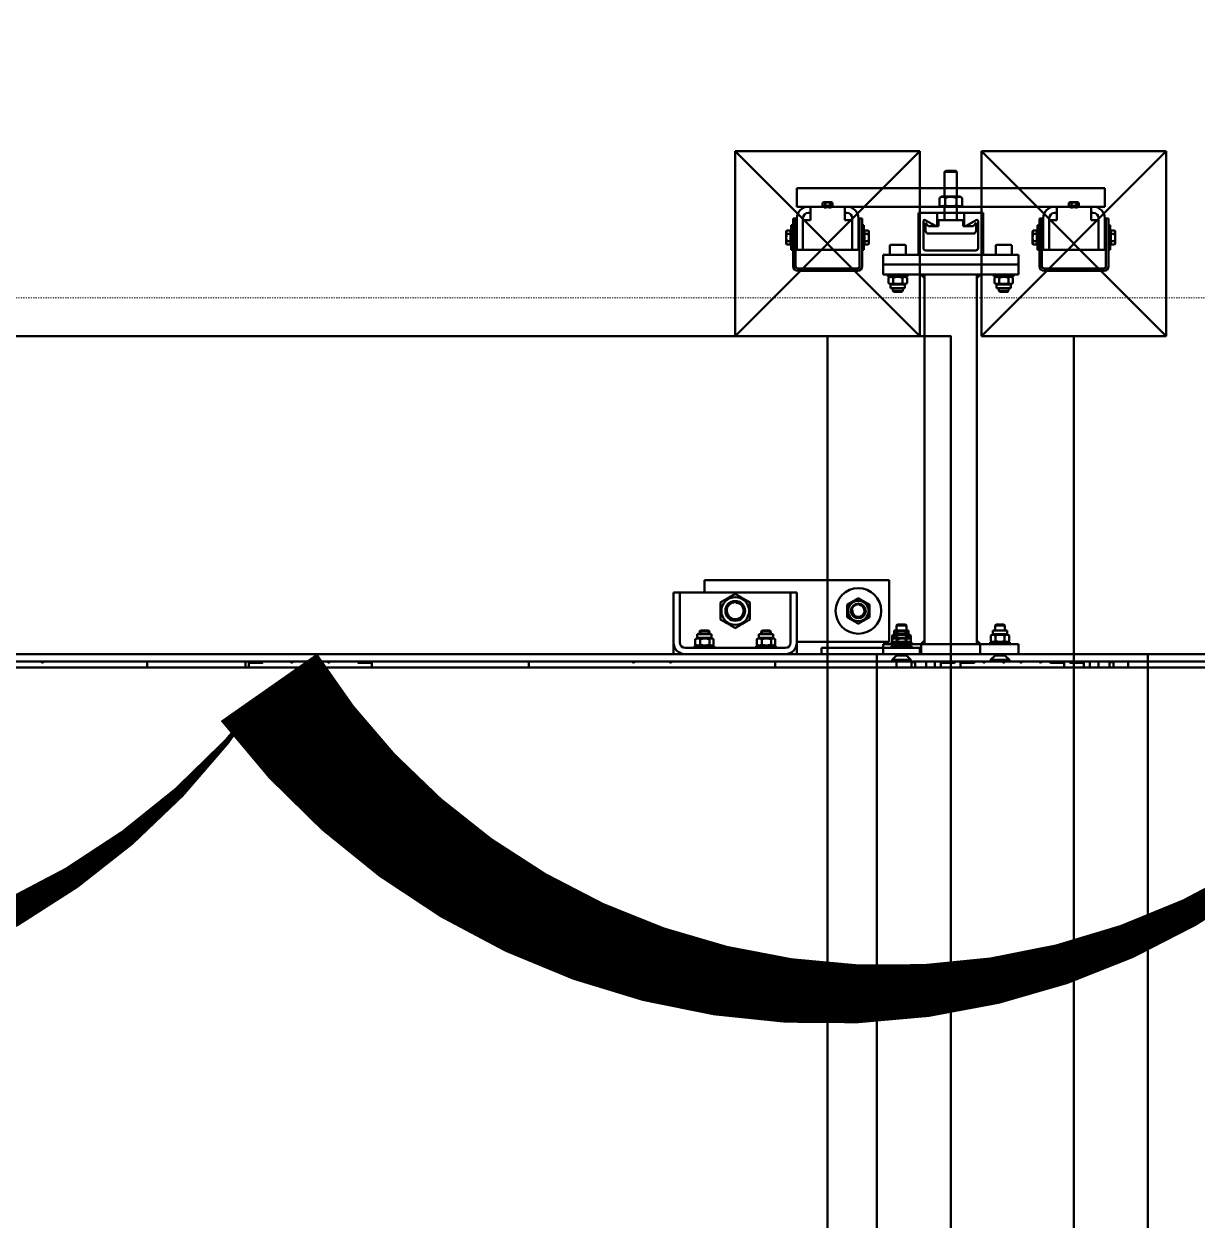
# Model space of a CAD drawing. Header units: metres. Extents: x -11418 to 773, y -8631 to 3561.
# Drawn here: x -4777.2 to -4681.9, y -1332.5 to -1235.5 of the extents above; entities that cross this region are included whole.
import ezdxf

# ---------------------------------------------------------------- set-up
doc = ezdxf.new("R2010")
doc.units = ezdxf.units.M
doc.header["$LTSCALE"] = 0.01
doc.header["$MEASUREMENT"] = 0
doc.linetypes.add('AM_ISO09W050', pattern=[22.5, 12, -1.5, 3, -1.5, 3, -1.5])
doc.layers.get('0').update_dxf_attribs({"color": 30, "lineweight": 0})
for name, color, linetype, lineweight in [('HOLD', 7, 'Continuous', 0), ('SSN_PBC-AM_0', 5, 'Continuous', 50), ('SSN_PBC-AM_11', 9, 'AM_ISO09W050', 18), ('SSN_Signalgeber-AM_0', 3, 'Continuous', 50)]:
    doc.layers.add(name, color=color, linetype=linetype, lineweight=lineweight)

# ---------------------------------------------------------------- blocks, each defined once
blk = doc.blocks.new('PBC_3190_20-017-10022_D')
at = {"layer": 'SSN_PBC-AM_0'}
for p, q in [((2835, 561), (2835, 571)), ((2835, 571), (2985, 571)), ((2985, 571), (2985, 521)), ((2810, 538.5), (2810, 561)), ((2815, 561), (2810, 561)), ((2815, 561), (2815, 538.5)), ((2815, 561), (2905, 561)), ((2910, 561), (2905, 561)), ((2905, 538.5), (2905, 561)), ((2910, 561), (2910, 538.5)), ((2810, 538.5), (2810, 520.3)), ((2815, 538.5), (2815, 520.3)), ((2905, 538.5), (2905, 520.3)), ((2910, 520.3), (2910, 538.5)), ((19.19, 527.1), (30.82, 527.1)), ((19.19, 524.04), (19.19, 527.1)), ((21.77, 530), (21, 529.23)), ((29, 529.23), (21, 529.23)), ((21, 527.1), (21, 529.23)), ((21.74, 529.98), (21.74, 527.1)), ((21.77, 530), (28.23, 530)), ((28.23, 530), (29, 529.23)), ((28.26, 527.1), (28.26, 529.98)), ((29, 527.1), (29, 529.23)), ((30.82, 524.04), (30.82, 527.1)), ((2829.18, 527.1), (2840.82, 527.1)), ((2829.18, 524.04), (2829.18, 527.1)), ((2831.77, 530), (2831, 529.23)), ((2839, 529.23), (2831, 529.23)), ((2831, 527.1), (2831, 529.23)), ((2831.74, 529.98), (2831.74, 527.1)), ((2831.77, 530), (2838.23, 530)), ((2838.23, 530), (2839, 529.23)), ((2838.26, 527.1), (2838.26, 529.98)), ((2839, 527.1), (2839, 529.23)), ((2840.82, 524.04), (2840.82, 527.1)), ((2879.18, 527.1), (2890.82, 527.1)), ((2879.18, 524.04), (2879.18, 527.1)), ((2881.77, 530), (2881, 529.23)), ((2889, 529.23), (2881, 529.23)), ((2881, 527.1), (2881, 529.23)), ((2881.74, 529.98), (2881.74, 527.1)), ((2881.77, 530), (2888.23, 530)), ((2888.23, 530), (2889, 529.23)), ((2888.26, 527.1), (2888.26, 529.98)), ((2889, 527.1), (2889, 529.23)), ((2890.82, 524.04), (2890.82, 527.1)), ((-40, 516), (-40, 511)), ((-40, 516), (-28, 516)), ((28, 516), (-28, 516)), ((33, 517.6), (17, 517.6)), ((17, 517.6), (17, 516)), ((17.51, 518.58), (17.51, 523.06)), ((19.19, 524.04), (17.71, 523.19)), ((19.19, 517.6), (17.71, 518.45)), ((19.19, 524.04), (30.82, 524.04)), ((21.6, 518.58), (21.6, 523.06)), ((28, 516), (40, 516)), ((29.09, 518.58), (29.09, 523.06)), ((30.82, 524.04), (32.29, 523.19)), ((30.82, 517.6), (32.29, 518.45)), ((32.49, 518.58), (32.49, 523.06)), ((33, 517.6), (33, 516)), ((40, 511), (40, 516)), ((2810, 511), (2810, 520.3)), ((2900.7, 516), (2819.3, 516)), ((2843, 517.6), (2827, 517.6)), ((2827, 517.6), (2827, 516)), ((2827.5, 518.58), (2827.5, 523.06)), ((2829.18, 524.04), (2827.7, 523.18)), ((2829.18, 517.6), (2827.7, 518.46)), ((2829.18, 524.04), (2840.82, 524.04)), ((2831.58, 518.58), (2831.58, 523.06)), ((2839.08, 518.58), (2839.08, 523.06)), ((2840.82, 524.04), (2842.3, 523.18)), ((2840.82, 517.6), (2842.3, 518.46)), ((2842.5, 518.58), (2842.5, 523.06)), ((2843, 517.6), (2843, 516)), ((2893, 517.6), (2877, 517.6)), ((2877, 517.6), (2877, 516)), ((2877.5, 518.58), (2877.5, 523.06)), ((2879.18, 524.04), (2877.7, 523.18)), ((2879.18, 517.6), (2877.7, 518.46)), ((2879.18, 524.04), (2890.82, 524.04)), ((2881.58, 518.58), (2881.58, 523.06)), ((2889.08, 518.58), (2889.08, 523.06)), ((2890.82, 524.04), (2892.3, 523.18)), ((2890.82, 517.6), (2892.3, 518.46)), ((2892.5, 518.58), (2892.5, 523.06)), ((2893, 517.6), (2893, 516)), ((2985, 521), (2910, 521)), ((2910, 520.3), (2910, 511)), ((-28, 511), (-40, 511)), ((5, 511), (-28, 511)), ((5, 511), (38, 511)), ((5, 511), (5, -511)), ((38, 505), (5, 505)), ((21, 505), (21, 500)), ((36.13, 505), (36.13, 500)), ((38, 511), (1397, 511)), ((38, 505), (1397, 505)), ((65, 511), (65, 505)), ((73, 500), (73, 505)), ((78, 504.5), (78, 505)), ((84.5, 505), (84.5, 504.5)), ((161.5, 504.5), (161.5, 505)), ((165, 511), (165, 505)), ((168, 505), (168, 504.5)), ((173, 505), (173, 504.5)), ((178, 500), (178, 505)), ((185, 500), (185, 505)), ((3162, 511), (1803, 511)), ((1803, 505), (3162, 505)), ((2382.5, 505), (2382.5, 500)), ((2462.5, 500), (2462.5, 505)), ((2465, 504.5), (2465, 505)), ((2470, 504.5), (2470, 505)), ((2476.5, 505), (2476.5, 504.5)), ((2553.5, 504.5), (2553.5, 505)), ((2560, 505), (2560, 504.5)), ((2565, 505), (2565, 504.5)), ((2692.5, 500), (2692.5, 505)), ((2892.5, 505), (2892.5, 500)), ((3015, 505), (3015, 500)), ((3022, 505), (3022, 500)), ((3027, 504.5), (3027, 505)), ((3032, 504.5), (3032, 505)), ((3035, 505), (3035, 511)), ((3038.5, 505), (3038.5, 504.5)), ((3115.5, 504.5), (3115.5, 505)), ((3122, 505), (3122, 504.5)), ((3127, 505), (3127, 500)), ((3135, 505), (3135, 511)), ((3162, 511), (3195, 511)), ((3195, 505), (3162, 505)), ((3163.87, 500), (3163.87, 505)), ((3179, 500), (3179, 505)), ((3195, -511), (3195, 511)), ((5, 500), (41.51, 500)), ((36.13, 504.5), (33, 504.5)), ((33, 500), (33, 504.5)), ((78, 500), (41.51, 500)), ((73, 504), (82.3, 504)), ((78, 504), (78, 504.5)), ((3122, 500), (78, 500)), ((84, 504), (82.3, 504)), ((163.7, 504), (162, 504)), ((163.7, 504), (173, 504)), ((168, 504.5), (168, 504)), ((173, 504.5), (173, 504)), ((173, 504), (173, 500)), ((2465, 504), (2465, 504.5)), ((2465, 504), (2474.3, 504)), ((2465, 500), (2465, 504)), ((2470, 504), (2470, 504.5)), ((2476, 504), (2474.3, 504)), ((2555.7, 504), (2554, 504)), ((2555.7, 504), (2565, 504)), ((2560, 504.5), (2560, 504)), ((2565, 504.5), (2565, 504)), ((2565, 504), (2565, 500)), ((3027, 504), (3027, 504.5)), ((3027, 500), (3027, 504)), ((3027, 504), (3036.3, 504)), ((3032, 504), (3032, 504.5)), ((3038, 504), (3036.3, 504)), ((3117.7, 504), (3116, 504)), ((3117.7, 504), (3127, 504)), ((3122, 504.5), (3122, 504)), ((3160.13, 500), (3122, 500)), ((3160.13, 500), (3195, 500)), ((3167, 504.5), (3163.87, 504.5)), ((3167, 500), (3167, 504.5))]:
    blk.add_line(p, q, dxfattribs=at)
for centre, radius in [((2960, 546), 18.5), ((2860, 546), 11.25), ((2860, 546), 8), ((2860, 546), 8), ((2960, 546), 8.3), ((2860, 546), 7), ((2960, 546), 6), ((2960, 546), 6), ((2960, 546), 5.5)]:
    blk.add_circle(centre, radius, dxfattribs=at)
for centre, radius, start, end in [((2860, 546), 6.79, 170, 80), ((2960, 546), 4.95, 170, 80), ((2819.3, 520.3), 9.3, 180, 270), ((2819.3, 520.3), 4.3, 180, 270), ((2900.7, 520.3), 9.3, 270, 0), ((2900.7, 520.3), 4.3, 270, 0), ((108, 505), 1, 180, 0), ((138, 505), 1, 180, 0), ((2297.5, 505), 1, 180, 0), ((2500, 505), 1, 180, 0), ((2530, 505), 1, 180, 0), ((2777.5, 505), 1, 180, 0), ((2807.5, 505), 1, 180, 0), ((3062, 505), 1, 180, 0), ((3092, 505), 1, 180, 0), ((84, 504.5), 0.5, 270, 0), ((162, 504.5), 0.5, 180, 270), ((2476, 504.5), 0.5, 270, 0), ((2554, 504.5), 0.5, 180, 270), ((3038, 504.5), 0.5, 270, 0), ((3116, 504.5), 0.5, 180, 270)]:
    blk.add_arc(centre, radius, start, end, dxfattribs=at)
for points, weights in [([(2848, 552.93), (2854, 556.39), (2860, 559.86)], [1, 1.15470053838, 1]), ([(2860, 559.86), (2866, 556.39), (2872, 552.93)], [1, 1.15470053838, 1]), ([(2951, 551.2), (2955.5, 553.79), (2960, 556.39)], [1, 1.15470053838, 1]), ([(2960, 556.39), (2964.5, 553.79), (2969, 551.2)], [1, 1.15470053838, 1]), ([(2848, 539.07), (2848, 546), (2848, 552.93)], [1, 1.15470053838, 1]), ([(2872, 552.93), (2872, 546), (2872, 539.07)], [1, 1.15470053838, 1]), ([(2951, 540.8), (2951, 546), (2951, 551.2)], [1, 1.15470053838, 1]), ([(2969, 551.2), (2969, 546), (2969, 540.8)], [1, 1.15470053838, 1]), ([(2860, 532.14), (2854, 535.61), (2848, 539.07)], [1, 1.15470053838, 1]), ([(2872, 539.07), (2866, 535.61), (2860, 532.14)], [1, 1.15470053838, 1]), ([(2960, 535.61), (2955.5, 538.21), (2951, 540.8)], [1, 1.15470053838, 1]), ([(2969, 540.8), (2964.5, 538.21), (2960, 535.61)], [1, 1.15470053838, 1]), ([(21.6, 523.06), (19.55, 524.15), (17.51, 523.06)], [1, 1.15470053838, 1]), ([(17.51, 523.06), (17.61, 523.13), (17.71, 523.19)], [1, 1.00820608325, 1.01554158385]), ([(17.51, 518.58), (19.55, 517.49), (21.6, 518.58)], [1, 1.15470053838, 1]), ([(17.71, 518.45), (17.61, 518.51), (17.51, 518.58)], [1.01554158385, 1.00820608325, 1]), ([(29.09, 523.06), (25.35, 524.15), (21.6, 523.06)], [1, 1.15470053838, 1]), ([(21.6, 518.58), (25.35, 517.49), (29.09, 518.58)], [1, 1.15470053838, 1]), ([(32.49, 523.06), (30.79, 524.15), (29.09, 523.06)], [1, 1.15470053838, 1]), ([(29.09, 518.58), (30.79, 517.49), (32.49, 518.58)], [1, 1.15470053838, 1]), ([(2831.58, 523.06), (2829.54, 524.15), (2827.5, 523.06)], [1, 1.15470053838, 1]), ([(2827.5, 523.06), (2827.6, 523.13), (2827.7, 523.18)], [1, 1.0078403239, 1.01488594238]), ([(2827.5, 518.58), (2829.54, 517.49), (2831.58, 518.58)], [1, 1.15470053838, 1]), ([(2827.7, 518.46), (2827.6, 518.51), (2827.5, 518.58)], [1.01488594238, 1.0078403239, 1]), ([(2839.08, 523.06), (2835.33, 524.15), (2831.58, 523.06)], [1, 1.15470053838, 1]), ([(2831.58, 518.58), (2835.33, 517.49), (2839.08, 518.58)], [1, 1.15470053838, 1]), ([(2842.5, 523.06), (2840.79, 524.15), (2839.08, 523.06)], [1, 1.15470053838, 1]), ([(2839.08, 518.58), (2840.79, 517.49), (2842.5, 518.58)], [1, 1.15470053838, 1]), ([(2881.58, 523.06), (2879.54, 524.15), (2877.5, 523.06)], [1, 1.15470053838, 1]), ([(2877.5, 523.06), (2877.6, 523.13), (2877.7, 523.18)], [1, 1.0078403239, 1.01488594238]), ([(2877.5, 518.58), (2879.54, 517.49), (2881.58, 518.58)], [1, 1.15470053838, 1]), ([(2877.7, 518.46), (2877.6, 518.51), (2877.5, 518.58)], [1.01488594238, 1.0078403239, 1]), ([(2889.08, 523.06), (2885.33, 524.15), (2881.58, 523.06)], [1, 1.15470053838, 1]), ([(2881.58, 518.58), (2885.33, 517.49), (2889.08, 518.58)], [1, 1.15470053838, 1]), ([(2892.5, 523.06), (2890.79, 524.15), (2889.08, 523.06)], [1, 1.15470053838, 1]), ([(2889.08, 518.58), (2890.79, 517.49), (2892.5, 518.58)], [1, 1.15470053838, 1])]:
    blk.add_rational_spline(points, weights, degree=2, dxfattribs=at)
at = {"layer": 'SSN_PBC-AM_11'}
blk.add_line((0, 800), (3200, 800), dxfattribs=at)
blk = doc.blocks.new('LS_Symbol')
at = {"layer": 'SSN_Signalgeber-AM_0'}
for p, q in [((0, 769), (0, -769)), ((-75, -919), (-75, -769)), ((-75, -769), (75, -769)), ((75, -769), (-75, -919)), ((75, -919), (-75, -769)), ((-75, -769), (75, -769)), ((75, -769), (75, -919)), ((-75, -919), (75, -919))]:
    blk.add_line(p, q, dxfattribs=at)
blk = doc.blocks.new('Signalgeber_31-011-00008_300_D')
at = {"layer": 'SSN_Signalgeber-AM_0'}
for p, q in [((-353.5, 128), (-314.8, 128)), ((-353.5, 126), (-353.5, 128)), ((-328, 129.5), (-348, 129.5)), ((-348, 129.5), (-348, 128)), ((-348, 128), (-328, 128)), ((-343.77, 133.05), (-343, 133.5)), ((-343.77, 133.05), (-343.77, 130)), ((-343.77, 130), (-342.35, 130)), ((-333, 133.5), (-343, 133.5)), ((-342.35, 130), (-333.65, 130)), ((-342.35, 130), (-342.35, 129.5)), ((-340.73, 129.5), (-342.35, 129.5)), ((-340.89, 133.05), (-340.89, 130)), ((-335.27, 129.5), (-340.73, 129.5)), ((-333.65, 129.5), (-335.27, 129.5)), ((-335.11, 133.05), (-335.11, 130)), ((-333.65, 130), (-332.22, 130)), ((-333.65, 130), (-333.65, 129.5)), ((-332.22, 133.05), (-333, 133.5)), ((-332.22, 133.05), (-332.22, 130)), ((-328, 128), (-328, 129.5)), ((-378, -125), (-378, 125)), ((-378, 125), (-363, 125)), ((-363, 125), (-363, -125)), ((-328, 125), (-353.7, 125)), ((-353.7, 120), (-328, 120)), ((-314.8, 126), (-353.5, 126)), ((-352, 114), (-352, 120)), ((-328, 75), (-328, 125)), ((-313, 75.8), (-313, 124.2)), ((-311, 124.2), (-311, 75.8)), ((-363, 115.7), (-363, 84.3)), ((-363, 114), (-352, 114)), ((-358, 114), (-358, 115.7)), ((-366.07, 104.04), (-366.7, 102.95)), ((-366.7, 102.95), (-366.7, 97.05)), ((-364.13, 104.04), (-366.07, 104.04)), ((-364.13, 102.02), (-366.07, 102.02)), ((-364.13, 97.98), (-366.07, 97.98)), ((-364.13, 104.04), (-363.5, 102.95)), ((-363.5, 96.5), (-363.5, 103.5)), ((-363, 103.5), (-363.5, 103.5)), ((-363, 103.33), (-363.5, 103.33)), ((-363.5, 102.95), (-363.5, 97.05)), ((-363, 102.83), (-363.5, 102.83)), ((-363, 102.04), (-363.5, 102.04)), ((-363, 101), (-363.5, 101)), ((-363, 100), (-363.5, 100)), ((-363, 99), (-363.5, 99)), ((-363, 97.96), (-363.5, 97.96)), ((-363, 97.17), (-363.5, 97.17)), ((-363, 96.5), (-363, 103.5)), ((-363, 101.57), (-362.57, 102)), ((-363, 101.57), (-363, 98.43)), ((-362.57, 98), (-363, 98.43)), ((-362.57, 102), (-362.57, 98)), ((-361.7, 102), (-362.57, 102)), ((-361.7, 98), (-362.57, 98)), ((-366.07, 95.96), (-366.7, 97.05)), ((-364.13, 95.96), (-366.07, 95.96)), ((-364.13, 95.96), (-363.5, 97.05)), ((-363, 96.67), (-363.5, 96.67)), ((-363, 96.5), (-363.5, 96.5)), ((-363, 86), (-352, 86)), ((-358, 84.3), (-358, 86)), ((-328, 80), (-353.7, 80)), ((-352, 86), (-352, 80)), ((-353.7, 75), (-328, 75)), ((-353.5, 74), (-314.8, 74)), ((-353.5, 72), (-353.5, 74)), ((-314.8, 72), (-353.5, 72)), ((-348, 70.5), (-348, 72)), ((-348, 72), (-328, 72)), ((-328, 70.5), (-348, 70.5)), ((-343.77, 66.95), (-343.77, 70)), ((-343.77, 70), (-342.35, 70)), ((-340.73, 70.5), (-342.35, 70.5)), ((-342.35, 70), (-342.35, 70.5)), ((-342.35, 70), (-333.65, 70)), ((-340.89, 66.95), (-340.89, 70)), ((-335.27, 70.5), (-340.73, 70.5)), ((-333.65, 70.5), (-335.27, 70.5)), ((-335.11, 66.95), (-335.11, 70)), ((-333.65, 70), (-333.65, 70.5)), ((-333.65, 70), (-332.22, 70)), ((-332.22, 66.95), (-332.22, 70)), ((-328, 72), (-328, 70.5)), ((-343.77, 66.95), (-343, 66.5)), ((-333, 66.5), (-343, 66.5)), ((-332.22, 66.95), (-333, 66.5)), ((-332, 37.3), (-332, 48.7)), ((-331.2, 49.5), (-324, 49.5)), ((-324, -55), (-324, 55)), ((-316, 55), (-324, 55)), ((-324, 36.5), (-324, 49.5)), ((-316, 55), (-316, -55)), ((-316, 55), (-308, 55)), ((-316, 55), (-316, -55)), ((-308, -55), (-308, 55)), ((-308, 51), (-308, 35)), ((-306.4, 51), (-308, 51)), ((-306.4, 48.81), (-306.4, 51)), ((-305.42, 50.51), (-306.4, 48.81)), ((-306.4, 48.81), (-306.4, 37.18)), ((-305.42, 50.51), (-300.94, 50.51)), ((-300.94, 50.51), (-299.96, 48.81)), ((-296.9, 48.81), (-299.96, 48.81)), ((-299.96, 48.81), (-299.96, 37.18)), ((-296.9, 48.81), (-296.9, 37.18)), ((-8, -55), (-8, 55)), ((-8, 55), (0, 55)), ((0, -55), (0, 55)), ((-305.42, 46.75), (-300.94, 46.75)), ((-305.42, 39.25), (-300.94, 39.25)), ((-296.9, 47), (-294.77, 47)), ((-296.9, 39), (-294.77, 39)), ((-294.77, 47), (-294.77, 39)), ((-294, 46.23), (-294.77, 47)), ((-294.77, 39), (-294, 39.77)), ((-294, 46.23), (-294, 39.77)), ((-24, 43.23), (-23.23, 44)), ((-24, 43.23), (-24, 36.77)), ((-23.23, 44), (-23.23, 36)), ((-19.1, 44), (-23.23, 44)), ((-19.1, 45.81), (-16.04, 45.81)), ((-19.1, 45.81), (-19.1, 34.18)), ((-15.06, 47.51), (-16.04, 45.81)), ((-16.04, 45.81), (-16.04, 34.18)), ((-10.58, 47.51), (-15.06, 47.51)), ((-10.58, 43.75), (-15.06, 43.75)), ((-10.58, 47.51), (-9.6, 45.81)), ((-9.6, 45.81), (-9.6, 48)), ((-9.6, 48), (-8, 48)), ((-9.6, 45.81), (-9.6, 34.18)), ((-8, 48), (-8, 32)), ((1.04, 44), (0, 44)), ((4.66, 47.62), (1.04, 44)), ((1.04, 44), (1.04, 36)), ((4.66, 47.62), (4.66, 32.38)), ((4.66, 47.62), (6, 47.62)), ((6, 47.62), (6, 32.38)), ((-331.2, 36.5), (-324, 36.5)), ((-308, 35), (-306.4, 35)), ((-306.4, 35), (-306.4, 37.18)), ((-305.42, 35.49), (-306.4, 37.18)), ((-305.42, 35.49), (-300.94, 35.49)), ((-300.94, 35.49), (-299.96, 37.18)), ((-296.9, 37.18), (-299.96, 37.18)), ((-23.23, 36), (-24, 36.77)), ((-19.1, 36), (-23.23, 36)), ((-19.1, 34.18), (-16.04, 34.18)), ((-15.06, 32.49), (-16.04, 34.18)), ((-10.58, 36.25), (-15.06, 36.25)), ((-10.58, 32.49), (-15.06, 32.49)), ((-10.58, 32.49), (-9.6, 34.18)), ((-9.6, 32), (-9.6, 34.18)), ((-8, 32), (-9.6, 32)), ((1.04, 36), (0, 36)), ((4.66, 32.38), (1.04, 36)), ((6, 32.38), (4.66, 32.38)), ((-358, 25), (-363, 25)), ((-363, 25), (-363, -25)), ((-324, 26.25), (-358, 26.25)), ((-358, 26.25), (-358, 11)), ((-358, -25), (-358, 25)), ((-347.37, 12.5), (-352.13, 20.75)), ((-351.26, 22.25), (-329.5, 22.25)), ((-343.33, 20.5), (-349.95, 20.5)), ((-349.95, 20.5), (-347.23, 18.17)), ((-341.23, 19.5), (-343.33, 20.5)), ((-341.23, 19.5), (-341.23, 0)), ((-327.5, 20.25), (-327.5, -20.25)), ((-308, 21.2), (-8, 21.2)), ((0, 24), (-8, 24)), ((-358, 11), (-348.23, 11)), ((-347.23, 10), (-352.23, 10)), ((-352.23, 10), (-352.23, 0)), ((-347.23, 18.17), (-347.23, 10)), ((-391.31, 5), (-392.23, 4.08)), ((-392.23, 4.08), (-392.23, -4.08)), ((-391.31, 5), (-391.31, -5)), ((-391.31, 5), (-371.4, 5)), ((-370.28, 9.24), (-371.4, 7.3)), ((-371.4, -7.3), (-371.4, 7.3)), ((-364.12, 9.24), (-370.28, 9.24)), ((-364.12, 4.62), (-370.28, 4.62)), ((-364.12, 9.24), (-363, 7.3)), ((-363, -7.3), (-363, 7.3)), ((-363, 5), (-352.23, 5)), ((-352.23, -10), (-352.23, 0)), ((-341.23, -19.5), (-341.23, 0)), ((-391.31, -5), (-392.23, -4.08)), ((-371.4, -5), (-391.31, -5)), ((-370.28, -9.24), (-371.4, -7.3)), ((-364.12, -4.62), (-370.28, -4.62)), ((-364.12, -9.24), (-370.28, -9.24)), ((-364.12, -9.24), (-363, -7.3)), ((-352.23, -5), (-363, -5)), ((-348.23, -11), (-358, -11)), ((-358, -11), (-358, -26.25)), ((-352.23, -10), (-347.23, -10)), ((-352.13, -20.75), (-347.37, -12.5)), ((-349.95, -20.5), (-347.23, -18.17)), ((-347.23, -18.17), (-347.23, -10)), ((-363, -25), (-358, -25)), ((-358, -26.25), (-324, -26.25)), ((-329.5, -22.25), (-351.26, -22.25)), ((-349.95, -20.5), (-343.33, -20.5)), ((-341.23, -19.5), (-343.33, -20.5)), ((-308, -21.2), (-8, -21.2)), ((-8, -24), (0, -24)), ((-332, -48.7), (-332, -37.3)), ((-331.2, -36.5), (-324, -36.5)), ((-324, -49.5), (-324, -36.5)), ((-308, -35), (-308, -51)), ((-306.4, -35), (-308, -35)), ((-306.4, -37.19), (-306.4, -35)), ((-305.42, -35.49), (-306.4, -37.19)), ((-306.4, -37.19), (-306.4, -48.82)), ((-305.42, -35.49), (-300.94, -35.49)), ((-300.94, -35.49), (-299.96, -37.19)), ((-296.9, -37.19), (-299.96, -37.19)), ((-299.96, -37.19), (-299.96, -48.82)), ((-296.9, -37.19), (-296.9, -48.82)), ((-24, -36.77), (-23.23, -36)), ((-24, -36.77), (-24, -43.23)), ((-23.23, -36), (-23.23, -44)), ((-19.1, -36), (-23.23, -36)), ((-19.1, -34.19), (-16.04, -34.19)), ((-19.1, -34.19), (-19.1, -45.82)), ((-15.06, -32.49), (-16.04, -34.19)), ((-16.04, -34.19), (-16.04, -45.82)), ((-10.58, -32.49), (-15.06, -32.49)), ((-10.58, -36.25), (-15.06, -36.25)), ((-10.58, -32.49), (-9.6, -34.19)), ((-9.6, -34.19), (-9.6, -32)), ((-9.6, -32), (-8, -32)), ((-9.6, -34.19), (-9.6, -45.82)), ((-8, -32), (-8, -48)), ((1.04, -36), (0, -36)), ((4.66, -32.38), (1.04, -36)), ((1.04, -36), (1.04, -44)), ((4.66, -32.38), (4.66, -47.62)), ((4.66, -32.38), (6, -32.38)), ((6, -32.38), (6, -47.62)), ((-305.42, -39.25), (-300.94, -39.25)), ((-305.42, -46.75), (-300.94, -46.75)), ((-296.9, -39), (-294.77, -39)), ((-296.9, -47), (-294.77, -47)), ((-294.77, -39), (-294.77, -47)), ((-294, -39.77), (-294.77, -39)), ((-294.77, -47), (-294, -46.23)), ((-294, -39.77), (-294, -46.23)), ((-23.23, -44), (-24, -43.23)), ((-19.1, -44), (-23.23, -44)), ((-19.1, -45.82), (-16.04, -45.82)), ((-15.06, -47.51), (-16.04, -45.82)), ((-10.58, -43.75), (-15.06, -43.75)), ((-10.58, -47.51), (-15.06, -47.51)), ((-10.58, -47.51), (-9.6, -45.82)), ((-9.6, -48), (-9.6, -45.82)), ((-8, -48), (-9.6, -48)), ((1.04, -44), (0, -44)), ((4.66, -47.62), (1.04, -44)), ((6, -47.62), (4.66, -47.62)), ((-331.2, -49.5), (-324, -49.5)), ((-316, -55), (-324, -55)), ((-316, -55), (-308, -55)), ((-308, -51), (-306.4, -51)), ((-306.4, -51), (-306.4, -48.82)), ((-305.42, -50.51), (-306.4, -48.82)), ((-305.42, -50.51), (-300.94, -50.51)), ((-300.94, -50.51), (-299.96, -48.82)), ((-296.9, -48.82), (-299.96, -48.82)), ((-8, -55), (0, -55)), ((-343.77, -66.95), (-343, -66.5)), ((-343.77, -66.95), (-343.77, -70)), ((-333, -66.5), (-343, -66.5)), ((-340.89, -66.95), (-340.89, -70)), ((-335.11, -66.95), (-335.11, -70)), ((-332.22, -66.95), (-333, -66.5)), ((-332.22, -66.95), (-332.22, -70)), ((-328, -75), (-353.7, -75)), ((-353.5, -72), (-314.8, -72)), ((-353.5, -74), (-353.5, -72)), ((-314.8, -74), (-353.5, -74)), ((-328, -70.5), (-348, -70.5)), ((-348, -70.5), (-348, -72)), ((-348, -72), (-328, -72)), ((-343.77, -70), (-342.35, -70)), ((-342.35, -70), (-333.65, -70)), ((-342.35, -70), (-342.35, -70.5)), ((-340.73, -70.5), (-342.35, -70.5)), ((-335.27, -70.5), (-340.73, -70.5)), ((-333.65, -70.5), (-335.27, -70.5)), ((-333.65, -70), (-332.22, -70)), ((-333.65, -70), (-333.65, -70.5)), ((-328, -72), (-328, -70.5)), ((-328, -125), (-328, -75)), ((-313, -124.2), (-313, -75.8)), ((-311, -75.8), (-311, -124.2)), ((-363, -84.3), (-363, -115.7)), ((-363, -86), (-352, -86)), ((-358, -86), (-358, -84.3)), ((-353.7, -80), (-328, -80)), ((-352, -86), (-352, -80)), ((-366.07, -95.96), (-366.7, -97.05)), ((-366.7, -97.05), (-366.7, -102.95)), ((-364.13, -95.96), (-366.07, -95.96)), ((-364.13, -95.96), (-363.5, -97.05)), ((-363.5, -103.5), (-363.5, -96.5)), ((-363, -96.5), (-363.5, -96.5)), ((-363, -96.67), (-363.5, -96.67)), ((-363.5, -97.05), (-363.5, -102.95)), ((-363, -103.5), (-363, -96.5)), ((-366.07, -104.04), (-366.7, -102.95)), ((-364.13, -97.98), (-366.07, -97.98)), ((-364.13, -102.02), (-366.07, -102.02)), ((-364.13, -104.04), (-366.07, -104.04)), ((-364.13, -104.04), (-363.5, -102.95)), ((-363, -97.17), (-363.5, -97.17)), ((-363, -97.96), (-363.5, -97.96)), ((-363, -99), (-363.5, -99)), ((-363, -100), (-363.5, -100)), ((-363, -101), (-363.5, -101)), ((-363, -102.04), (-363.5, -102.04)), ((-363, -102.83), (-363.5, -102.83)), ((-363, -103.33), (-363.5, -103.33)), ((-363, -103.5), (-363.5, -103.5)), ((-363, -98.43), (-362.57, -98)), ((-363, -98.43), (-363, -101.57)), ((-362.57, -102), (-363, -101.57)), ((-362.57, -98), (-362.57, -102)), ((-361.7, -98), (-362.57, -98)), ((-361.7, -102), (-362.57, -102)), ((-363, -114), (-352, -114)), ((-358, -115.7), (-358, -114)), ((-352, -114), (-352, -120)), ((-378, -125), (-363, -125)), ((-328, -120), (-353.7, -120)), ((-353.7, -125), (-328, -125)), ((-353.5, -126), (-314.8, -126)), ((-353.5, -128), (-353.5, -126)), ((-314.8, -128), (-353.5, -128)), ((-348, -129.5), (-348, -128)), ((-348, -128), (-328, -128)), ((-328, -129.5), (-348, -129.5)), ((-343.77, -133.05), (-343.77, -130)), ((-343.77, -130), (-342.35, -130)), ((-343.77, -133.05), (-343, -133.5)), ((-333, -133.5), (-343, -133.5)), ((-340.73, -129.5), (-342.35, -129.5)), ((-342.35, -130), (-342.35, -129.5)), ((-342.35, -130), (-333.65, -130)), ((-340.89, -133.05), (-340.89, -130)), ((-335.27, -129.5), (-340.73, -129.5)), ((-333.65, -129.5), (-335.27, -129.5)), ((-335.11, -133.05), (-335.11, -130)), ((-333.65, -130), (-333.65, -129.5)), ((-333.65, -130), (-332.22, -130)), ((-332.22, -133.05), (-333, -133.5)), ((-332.22, -133.05), (-332.22, -130)), ((-328, -128), (-328, -129.5))]:
    blk.add_line(p, q, dxfattribs=at)
for centre, radius, start, end in [((-342.33, 130.95), 2.55, 55.55313, 115.55313), ((-338, 123.95), 9.55, 72.38753, 107.61247), ((-333.67, 130.95), 2.55, 64.44687, 124.44687), ((-314.8, 124.2), 3.8, 0, 90), ((-353.7, 115.7), 9.3, 90, 180), ((-353.7, 115.7), 4.3, 90, 180), ((-314.8, 124.2), 1.8, 0, 90), ((-364.6, 103.03), 1.79, 154.43847, 214.43847), ((-359.7, 100), 6.68, 162.38303, 197.61697), ((-364.6, 96.97), 1.79, 145.56153, 205.56153), ((-365.6, 103.03), 1.79, 325.56153, 25.56153), ((-370.5, 100), 6.68, 342.38303, 17.61697), ((-365.6, 96.97), 1.79, 334.43847, 34.43847), ((-353.7, 84.3), 9.3, 180, 270), ((-353.7, 84.3), 4.3, 180, 270), ((-314.8, 75.8), 1.8, 270, 0), ((-314.8, 75.8), 3.8, 270, 0), ((-342.33, 69.05), 2.55, 244.44687, 304.44687), ((-338, 76.05), 9.55, 252.38753, 287.61247), ((-333.67, 69.05), 2.55, 235.55313, 295.55313), ((-331.2, 48.7), 0.8, 90, 180), ((-302.69, 48.63), 3.32, 154.43847, 214.43847), ((-303.67, 48.63), 3.32, 325.56153, 25.56153), ((-293.6, 43), 12.4, 162.38303, 197.61697), ((-302.69, 37.37), 3.32, 145.56153, 205.56153), ((-312.76, 43), 12.4, 342.38303, 17.61697), ((-303.67, 37.37), 3.32, 334.43847, 34.43847), ((-331.2, 37.3), 0.8, 180, 270), ((-351.26, 21.25), 1, 90, 210), ((-329.5, 20.25), 2, 0, 90), ((-348.23, 12), 1, 270, 30), ((-366.91, 6.93), 4.08, 154.43847, 214.43847), ((-355.73, 0), 15.27, 162.38303, 197.61697), ((-367.49, 6.93), 4.08, 325.56153, 25.56153), ((-378.67, 0), 15.27, 342.38303, 17.61697), ((-366.91, -6.93), 4.08, 145.56153, 205.56153), ((-367.49, -6.93), 4.08, 334.43847, 34.43847), ((-348.23, -12), 1, 330, 90), ((-351.26, -21.25), 1, 150, 270), ((-329.5, -20.25), 2, 270, 0), ((-331.2, -37.3), 0.8, 90, 180), ((-302.69, -37.37), 3.32, 154.43847, 214.43847), ((-303.67, -37.37), 3.32, 325.56153, 25.56153), ((-293.6, -43), 12.4, 162.38303, 197.61697), ((-302.69, -48.63), 3.32, 145.56153, 205.56153), ((-312.76, -43), 12.4, 342.38303, 17.61697), ((-303.67, -48.63), 3.32, 334.43847, 34.43847), ((-331.2, -48.7), 0.8, 180, 270), ((-342.33, -69.05), 2.55, 55.55313, 115.55313), ((-338, -76.05), 9.55, 72.38753, 107.61247), ((-333.67, -69.05), 2.55, 64.44687, 124.44687), ((-353.7, -84.3), 9.3, 90, 180), ((-314.8, -75.8), 3.8, 0, 90), ((-314.8, -75.8), 1.8, 0, 90), ((-353.7, -84.3), 4.3, 90, 180), ((-364.6, -96.97), 1.79, 154.43847, 214.43847), ((-365.6, -96.97), 1.79, 325.56153, 25.56153), ((-359.7, -100), 6.68, 162.38303, 197.61697), ((-364.6, -103.03), 1.79, 145.56153, 205.56153), ((-370.5, -100), 6.68, 342.38303, 17.61697), ((-365.6, -103.03), 1.79, 334.43847, 34.43847), ((-353.7, -115.7), 9.3, 180, 270), ((-353.7, -115.7), 4.3, 180, 270), ((-314.8, -124.2), 1.8, 270, 0), ((-314.8, -124.2), 3.8, 270, 0), ((-342.33, -130.95), 2.55, 244.44687, 304.44687), ((-338, -123.95), 9.55, 252.38753, 287.61247), ((-333.67, -130.95), 2.55, 235.55313, 295.55313)]:
    blk.add_arc(centre, radius, start, end, dxfattribs=at)
at = {"layer": 'SSN_Signalgeber-AM_0', "extrusion": (0, 0, -1)}
for centre, radius, start, end in [((3.24, 40), 12.4, 342.38303, 17.61697), ((12.33, 45.63), 3.32, 325.56153, 25.56153), ((13.31, 45.63), 3.32, 154.43847, 214.43847), ((22.4, 40), 12.4, 162.38303, 197.61697), ((12.33, 34.37), 3.32, 334.43847, 34.43847), ((13.31, 34.37), 3.32, 145.56153, 205.56153), ((3.24, -40), 12.4, 342.38303, 17.61697), ((12.33, -34.37), 3.32, 325.56153, 25.56153), ((13.31, -34.37), 3.32, 154.43847, 214.43847), ((22.4, -40), 12.4, 162.38303, 197.61697), ((12.33, -45.63), 3.32, 334.43847, 34.43847), ((13.31, -45.63), 3.32, 145.56153, 205.56153)]:
    blk.add_arc(centre, radius, start, end, dxfattribs=at)
at = {"layer": 'SSN_Signalgeber-AM_0'}
for points in [[(-308, 21.2), (-303.8, 21.2), (-308, 25.4)], [(-8, 21.2), (-8, 25.4), (-12.2, 21.2)], [(-308, -21.2), (-308, -25.4), (-303.8, -21.2)], [(-8, -21.2), (-12.2, -21.2), (-8, -25.4)]]:
    blk.add_solid(points, dxfattribs=at)
blk = doc.blocks.new('A$C4EFB1426')
at = {"layer": 'SSN_PBC-AM_0'}
blk.add_lwpolyline([(-8985.88, 1967.16), (-6115.88, 1967.16), (-6115.88, 429.16), (-8985.88, 429.16)], close=True, dxfattribs=at)
for p in [(-9150.88, 1198.16), (-6180.88, 1198.16)]:
    blk.add_blockref('PBC_3190_20-017-10022_D', p, dxfattribs=at)
at = {"layer": 'SSN_Signalgeber-AM_0', "rotation": 180}
for p in [(-6215.88, 1198.16), (-6015.88, 1198.16)]:
    blk.add_blockref('LS_Symbol', p, dxfattribs=at)
at = {"layer": 'SSN_Signalgeber-AM_0', "xscale": -0.9999999999999992, "rotation": 90}
blk.add_blockref('Signalgeber_31-011-00008_300_D', (-6115.88, 1709.16), dxfattribs=at)

msp = doc.modelspace()

# ---------------------------------------------------------------- linework, layer by layer
at = {"layer": 'HOLD'}
msp.add_lwpolyline([(-5078.837, -705.285, 0, 9.56, -0.520567), (-4983.241, -705.285, 0, 9.56, -0.520567), (-4887.645, -705.285, 0, 9.56, -0.520567), (-4792.049, -705.285, 0, 9.56, -0.520567), (-4696.453, -705.285, 0, 9.56, -0.520567), (-4600.857, -705.285, 0, 9.56, -0.520567), (-4540.894, -740.918, 0, 9.56, -0.520567), (-4540.894, -836.514, 0, 9.56, -0.520567), (-4540.894, -932.11, 0, 9.56, -0.520567), (-4540.894, -1027.706, 0, 9.56, -0.520567), (-4540.894, -1123.302, 0, 9.56, -0.520567), (-4540.894, -1218.898, 0, 9.56, -0.520567), (-4566.102, -1289.286, 0, 9.56, -0.520567), (-4661.698, -1289.286, 0, 9.56, -0.520567), (-4757.294, -1289.286, 0, 9.56, -0.520567), (-4852.89, -1289.286, 0, 9.56, -0.520567), (-4948.486, -1289.286, 0, 9.56, -0.520567), (-5044.082, -1289.286, 0, 9.56, -0.520567)], format="xyseb", dxfattribs=at)

# ---------------------------------------------------------------- block references
at = {"xscale": 0.1, "yscale": 0.1, "zscale": 0.1}
msp.add_blockref('A$C4EFB1426', (-4090.347, -1457.513), dxfattribs=at)

doc.saveas('drawing.dxf')
